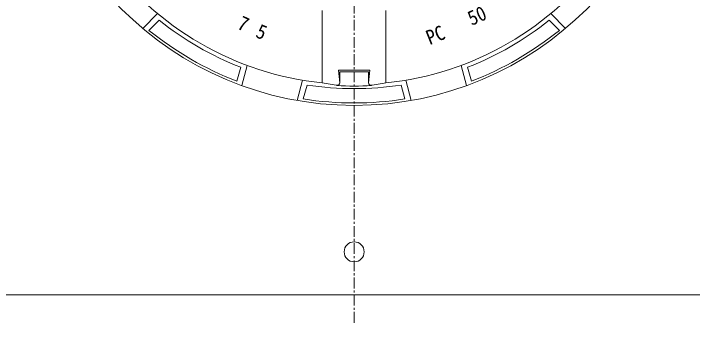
# Model space of a CAD drawing. Units: millimetres, scale not verified. Extents: x -1380 to 1380, y -955 to 955.
# Drawn here: x -569.4 to -332.3, y 34.1 to 142.3 of the extents above; entities that cross this region are included whole.
import ezdxf
from ezdxf.enums import TextEntityAlignment as Align

# ---------------------------------------------------------------- set-up
doc = ezdxf.new("R2010")
doc.units = ezdxf.units.MM
doc.header["$LTSCALE"] = 3
doc.linetypes.add('USER1', pattern=[2, 1.25, -0.25, 0.25, -0.25])
for name, color, linetype, lineweight in [('0-3_L-1', 7, 'Continuous', 18), ('0-4_L-5', 2, 'USER1', 18), ('0-C_L-1b', 150, 'Continuous', 18)]:
    doc.layers.add(name, color=color, linetype=linetype, lineweight=lineweight)
doc.styles.add('ＭＳ ゴシック', font='')
doc.styles.get('ＭＳ ゴシック').set_extended_font_data('MS Gothic')

msp = doc.modelspace()

# ---------------------------------------------------------------- linework, layer by layer
at = {"layer": '0-3_L-1'}
msp.add_line((-626.463, 44.129), (-274.463, 44.129), dxfattribs=at)
msp.add_circle((-450.463, 59.129), 3.5, dxfattribs=at)
at = {"layer": '0-4_L-5'}
msp.add_line((-450.463, 416.129), (-450.463, 34.129), dxfattribs=at)
at = {"layer": '0-C_L-1b'}
for p, q in [((-519.125, 142.324), (-524.294, 137.155)), ((-461.581, 118.136), (-461.581, 143.381)), ((-439.345, 118.136), (-439.345, 143.381)), ((-381.8, 142.324), (-376.631, 137.155)), ((-518.583, 140.037), (-522.14, 136.481)), ((-382.342, 140.037), (-378.786, 136.481)), ((-490.093, 123.589), (-491.395, 118.731)), ((-487.842, 124.263), (-489.734, 117.202)), ((-413.083, 124.263), (-411.191, 117.202)), ((-410.832, 123.589), (-409.53, 118.731)), ((-444.963, 122.529), (-455.963, 122.529)), ((-455.963, 122.529), (-455.463, 118.197)), ((-445.463, 122.029), (-455.463, 122.029)), ((-455.463, 118.197), (-455.463, 122.029)), ((-444.963, 122.529), (-445.463, 118.197)), ((-445.463, 118.197), (-445.463, 122.029)), ((-468.524, 119.087), (-470.416, 112.026)), ((-432.402, 119.087), (-430.51, 112.026)), ((-466.911, 117.377), (-468.213, 112.519)), ((-434.014, 117.377), (-432.712, 112.519))]:
    msp.add_line(p, q, dxfattribs=at)
msp.add_circle((-450.463, 225.129), 114.849, dxfattribs=at)
for centre, radius, start, end in [((-450.463, 225.129), 107.569, 215.93255, 264.06745), ((-450.463, 225.129), 107.569, 275.93255, 324.06745), ((-450.463, 225.129), 109, 231.3206, 248.6794), ((-450.463, 225.129), 109, 291.3206, 308.6794), ((-450.463, 225.129), 114, 231.04233, 248.95767), ((-450.463, 225.129), 114, 291.04233, 308.95767), ((-450.463, 225.129), 109, 261.3206, 278.6794), ((-450.463, 173.401), 56.372, 258.62523, 264.34772), ((-456.463, 118.197), 1, 266.78847, 0), ((-450.463, 225.129), 108.1, 266.78847, 273.21153), ((-444.463, 118.197), 1, 180, 273.21153), ((-450.463, 173.401), 56.372, 275.65228, 281.37477), ((-450.463, 225.129), 114, 261.04233, 278.95767)]:
    msp.add_arc(centre, radius, start, end, dxfattribs=at)

# ---------------------------------------------------------------- texts
at = {"layer": '0-C_L-1b', "color": 7, "style": 'ＭＳ ゴシック', "width": 0.9}
for s, rotation, p in [('50', 24.178, (-408.776, 136.628)), ('7', 334, (-492.336, 135.858)), ('5', 338, (-485.764, 132.772)), ('PC', 21.977, (-423.479, 129.886))]:
    msp.add_text(s, height=5.132, rotation=rotation, dxfattribs=at).set_placement(p, align=Align.BOTTOM_LEFT)

doc.saveas('drawing.dxf')
